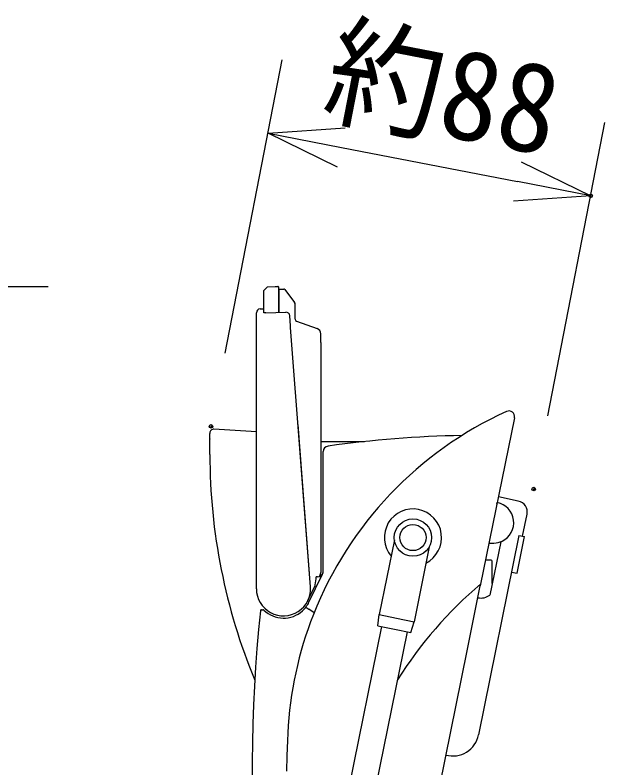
# Model space of a CAD drawing. Units: millimetres, scale not verified. Extents: x -63 to 63, y -57 to 57.
# Drawn here: x -20.36 to -4.56, y 18.48 to 38.65 of the extents above; entities that cross this region are included whole.
import ezdxf
from ezdxf.enums import TextEntityAlignment as Align

# ---------------------------------------------------------------- set-up
doc = ezdxf.new("R2010")
doc.units = ezdxf.units.MM
doc.header["$LTSCALE"] = 0.190236
doc.header["$PDMODE"] = 32
doc.header["$PDSIZE"] = 0.0951
doc.layers.add('0-1_TOUROKU', color=3, linetype='Continuous')
doc.layers.add('0-2_GAIKEI', color=1, linetype='Continuous')
doc.styles.add('ＭＳ ゴシック', font='')
doc.styles.get('ＭＳ ゴシック').set_extended_font_data('MS Gothic')

# ---------------------------------------------------------------- blocks, each defined once
blk = doc.blocks.new('_OPEN30')
at = {"layer": '0-2_GAIKEI', "color": 7}
blk.add_line((0, 0), (-1, 0), dxfattribs=at)
blk.add_lwpolyline([(-1, 0.26795), (0, 0), (-1, -0.26795)], dxfattribs=at)

msp = doc.modelspace()

# ---------------------------------------------------------------- linework, layer by layer
at = {"layer": '0-1_TOUROKU'}
for p, q in [((-14.7274, 29.5975), (-13.2009, 37.4505)), ((-6.089, 27.9183), (-4.5626, 35.7714)), ((-11.6193, 35.1056), (-6.9074, 34.1897)), ((-27.469, 31.3791), (-19.469, 31.3791))]:
    msp.add_line(p, q, dxfattribs=at)
at = {"layer": '0-2_GAIKEI', "color": 7}
for p, q in [((-13.6936, 30.6909), (-13.6935, 31.2705)), ((-13.6935, 31.2705), (-13.5971, 31.3705)), ((-13.5971, 31.3705), (-13.3948, 31.3783)), ((-13.3949, 31.3783), (-13.318, 31.3812)), ((-13.2974, 30.6857), (-13.2973, 31.3612)), ((-13.2817, 31.3138), (-13.157, 31.3138)), ((-13.1328, 31.3016), (-12.8733, 30.9506)), ((-12.8538, 30.5407), (-12.8537, 30.891)), ((-13.8946, 23.2844), (-13.8934, 30.6791)), ((-13.797, 30.7792), (-13.693, 30.7832)), ((-13.6936, 30.676), (-13.6936, 30.6909)), ((-13.6456, 30.6737), (-13.1057, 30.6923)), ((-12.9814, 30.3311), (-13.002, 30.5993)), ((-12.8538, 30.5134), (-12.8538, 30.5407)), ((-12.8538, 30.5027), (-12.8538, 30.5134)), ((-12.8208, 30.456), (-12.2697, 30.2553)), ((-12.9776, 30.2814), (-12.9814, 30.3311)), ((-12.4447, 23.3398), (-12.9776, 30.2814)), ((-12.171, 29.88), (-12.1709, 30.1141)), ((-12.171, 29.88), (-12.1721, 23.7187)), ((-6.9859, 27.8672), (-7.8997, 23.3595)), ((-12.4447, 23.3398), (-12.778, 27.6813)), ((-15.1408, 27.3438), (-15.1407, 27.4442)), ((-15.1407, 27.4577), (-15.1399, 27.4577)), ((-15.1407, 27.4577), (-15.1407, 27.4442)), ((-15.1407, 27.4442), (-15.1407, 27.4446)), ((-13.8939, 27.484), (-15.0341, 27.5576)), ((-15.1408, 26.8834), (-15.1408, 27.3438)), ((-15.1407, 27.362), (-15.1407, 27.3624)), ((-12.1714, 27.2256), (-11.0047, 27.2253)), ((-12.1065, 26.2071), (-12.1064, 26.9568)), ((-12.107, 23.7536), (-12.1065, 26.2071)), ((-6.882, 25.6349), (-7.4165, 25.7433)), ((-7.4165, 25.7429), (-7.4123, 25.742)), ((-7.4165, 25.7429), (-7.4127, 25.7421)), ((-7.4165, 25.7429), (-7.4144, 25.7425)), ((-7.4165, 25.7429), (-7.4153, 25.7427)), ((-7.4557, 25.5465), (-7.4563, 25.5466)), ((-6.7666, 24.6919), (-6.6472, 25.2808)), ((-6.8647, 24.7118), (-7.9482, 19.3675)), ((-6.8647, 24.7118), (-6.7175, 24.6819)), ((-6.817, 24.1912), (-6.7175, 24.6819)), ((-10.2006, 24.5969), (-10.6072, 22.5909)), ((-9.2682, 24.4079), (-9.6748, 22.4018)), ((-7.6665, 24.5101), (-7.5341, 24.5101)), ((-7.3531, 24.5439), (-7.6423, 23.117)), ((-7.6103, 24.0544), (-7.7588, 24.0544)), ((-7.5804, 23.4224), (-7.5803, 24.0244)), ((-12.4876, 22.9257), (-12.1239, 23.6797)), ((-12.2572, 23.6046), (-12.2949, 23.6046)), ((-12.2061, 23.6135), (-12.1956, 23.6355)), ((-12.1956, 23.6355), (-12.1868, 23.6539)), ((-12.107, 23.7501), (-12.107, 23.7537)), ((-12.4163, 23.1742), (-12.3334, 23.3475)), ((-12.3196, 23.3901), (-12.3191, 23.39)), ((-12.057, 23.3), (-12.057, 23.3032)), ((-8.2512, 21.626), (-7.8997, 23.3595)), ((-12.5137, 22.9708), (-12.4163, 23.1742)), ((-12.5676, 22.7954), (-12.488, 22.7346)), ((-13.7591, 22.7235), (-13.7196, 22.7235)), ((-12.3514, 22.6389), (-12.488, 22.7346)), ((-10.6424, 22.2914), (-10.6072, 22.5909)), ((-9.7591, 22.1124), (-9.6748, 22.4018)), ((-10.5443, 22.2716), (-12.136, 14.4196)), ((-9.8572, 22.1323), (-11.449, 14.2803)), ((-10.2965, 11.5366), (-8.2512, 21.626))]:
    msp.add_line(p, q, dxfattribs=at)
at = {"layer": '0-2_GAIKEI'}
for p, q in [((-10.6072, 22.5909), (-10.141, 22.4964)), ((-10.141, 22.4964), (-9.6748, 22.4018))]:
    msp.add_line(p, q, dxfattribs=at)
at = {"layer": '0-2_GAIKEI', "color": 7}
for points in [[(-13.2819, 30.6862), (-13.2819, 30.688), (-13.2818, 30.981), (-13.2817, 31.3138)], [(-13.6456, 30.6737), (-13.6807, 30.6735), (-13.6912, 30.6744), (-13.6924, 30.6748), (-13.6928, 30.6749), (-13.693, 30.6751), (-13.6931, 30.6753)], [(-7.4557, 25.5465), (-7.4457, 25.5955), (-7.4464, 25.5957)], [(-7.0637, 23.7303), (-6.9165, 23.7004), (-6.817, 24.1912)], [(-12.3704, 22.5911), (-12.4433, 22.4009), (-12.5122, 22.2093), (-12.5772, 22.0163), (-12.6383, 21.822), (-12.6954, 21.6265), (-12.7486, 21.4299), (-12.7977, 21.2323), (-12.8428, 21.0337), (-12.8839, 20.8342), (-12.9209, 20.634), (-12.9538, 20.433), (-12.9826, 20.2314), (-13.0073, 20.0292), (-13.0279, 19.8266), (-13.0444, 19.6236), (-13.0567, 19.4204), (-13.065, 19.2169), (-13.0767, 18.8097), (-13.0846, 18.4025)]]:
    msp.add_lwpolyline(points, dxfattribs=at)
at = {"layer": '0-2_GAIKEI'}
msp.add_lwpolyline([(-10.6424, 22.2914), (-10.2007, 22.2019), (-9.7591, 22.1124)], dxfattribs=at)
for radius in [0.5007, 0.3505]:
    msp.add_circle((-9.7033, 24.6556), radius, dxfattribs=at)
at = {"layer": '0-2_GAIKEI', "color": 7}
for centre, radius, start, end in [((-13.3173, 31.3612), 0.02, 359.991, 90.49109), ((-13.157, 31.2838), 0.03, 36.47236, 89.99012), ((-12.9538, 30.8911), 0.1002, 359.99115, 36.47391), ((-13.7932, 30.6791), 0.1002, 92.17216, 179.98889), ((-13.1024, 30.5917), 0.1008, 4.35562, 91.85152), ((-12.8037, 30.5031), 0.0501, 180.51337, 249.9689), ((-12.3212, 30.1141), 0.1502, 359.98885, 69.98106), ((-3.0549, 18.9152), 10.0146, 114.42063, 158.46582), ((-7.1331, 27.897), 0.1502, 348.54, 114.42063), ((-15.0406, 27.4577), 0.1002, 86.30783, 179.99), ((-14.9905, 27.2985), 0.1502, 179.99, 181.67054), ((-7.8175, -2.6489), 30.0438, 91.0947, 97.95802), ((-11.9562, 26.9568), 0.1502, 97.96371, 179.99), ((-11.9562, 26.9568), 0.1502, 97.96348, 179.98455), ((0.6432, 26.8806), 15.784, 179.99, 202.52532), ((-6.9417, 25.3405), 0.3004, 348.54, 78.54), ((-6.9417, 25.3404), 0.3004, 348.54, 78.54), ((-9.7033, 24.6556), 0.7661, 296.92304, 220.15705), ((-7.5558, 25.0558), 0.5508, 295.85481, 78.46147), ((-7.534, 25.0108), 0.5007, 269.99, 295.85481), ((-7.6104, 24.0244), 0.03, 359.99, 89.99), ((-13.5538, 23.6409), 1.2594, 348.5112, 358.34498), ((-12.2572, 23.7548), 0.1502, 269.98999, 358.23219), ((-12.3223, 23.7188), 0.1502, 334.42704, 359.99), ((-12.2772, 23.7536), 0.1703, 334.24686, 359.99), ((-0.702, 14.934), 11.1166, 130.27555, 147.89878), ((-13.1686, 23.2843), 0.7261, 179.99, 4.39), ((-12.4995, 23.427), 0.1841, 334.40038, 348.39916), ((-12.4855, 23.4203), 0.1686, 334.41639, 349.67832), ((-7.8841, 23.4364), 0.4006, 258.53999, 307.13038), ((-13.1686, 23.2542), 0.7561, 312.48704, 334.24684), ((30.0535, 18.2821), 44.0642, 174.25036, 195.28666), ((-13.7591, 22.6935), 0.03, 89.99, 174.25037), ((-13.7196, 22.6935), 0.03, 45.50025, 89.99), ((-13.1686, 23.2542), 0.7561, 225.50023, 312.487), ((-8.6352, 19.5068), 0.701, 254.88769, 348.54)]:
    msp.add_arc(centre, radius, start, end, dxfattribs=at)
for p in [(-4.9442, 33.8081), (-15.109, 27.6342), (-6.4707, 25.9551)]:
    msp.add_point(p, dxfattribs=at)

# ---------------------------------------------------------------- block references
at = {"layer": '0-1_TOUROKU', "xscale": 2, "yscale": 2}
for p, rotation in [((-13.5825, 35.4872), 169), ((-4.9442, 33.8081), 349)]:
    msp.add_blockref('_OPEN30', p, dxfattribs=dict(at, rotation=rotation))

# ---------------------------------------------------------------- texts
at = {"layer": '0-1_TOUROKU', "style": 'ＭＳ ゴシック', "width": 0.95}
msp.add_text('約88', height=2.406, rotation=349, dxfattribs=at).set_placement((-12.3181, 35.3531), align=Align.BOTTOM_LEFT)

doc.saveas('drawing.dxf')
